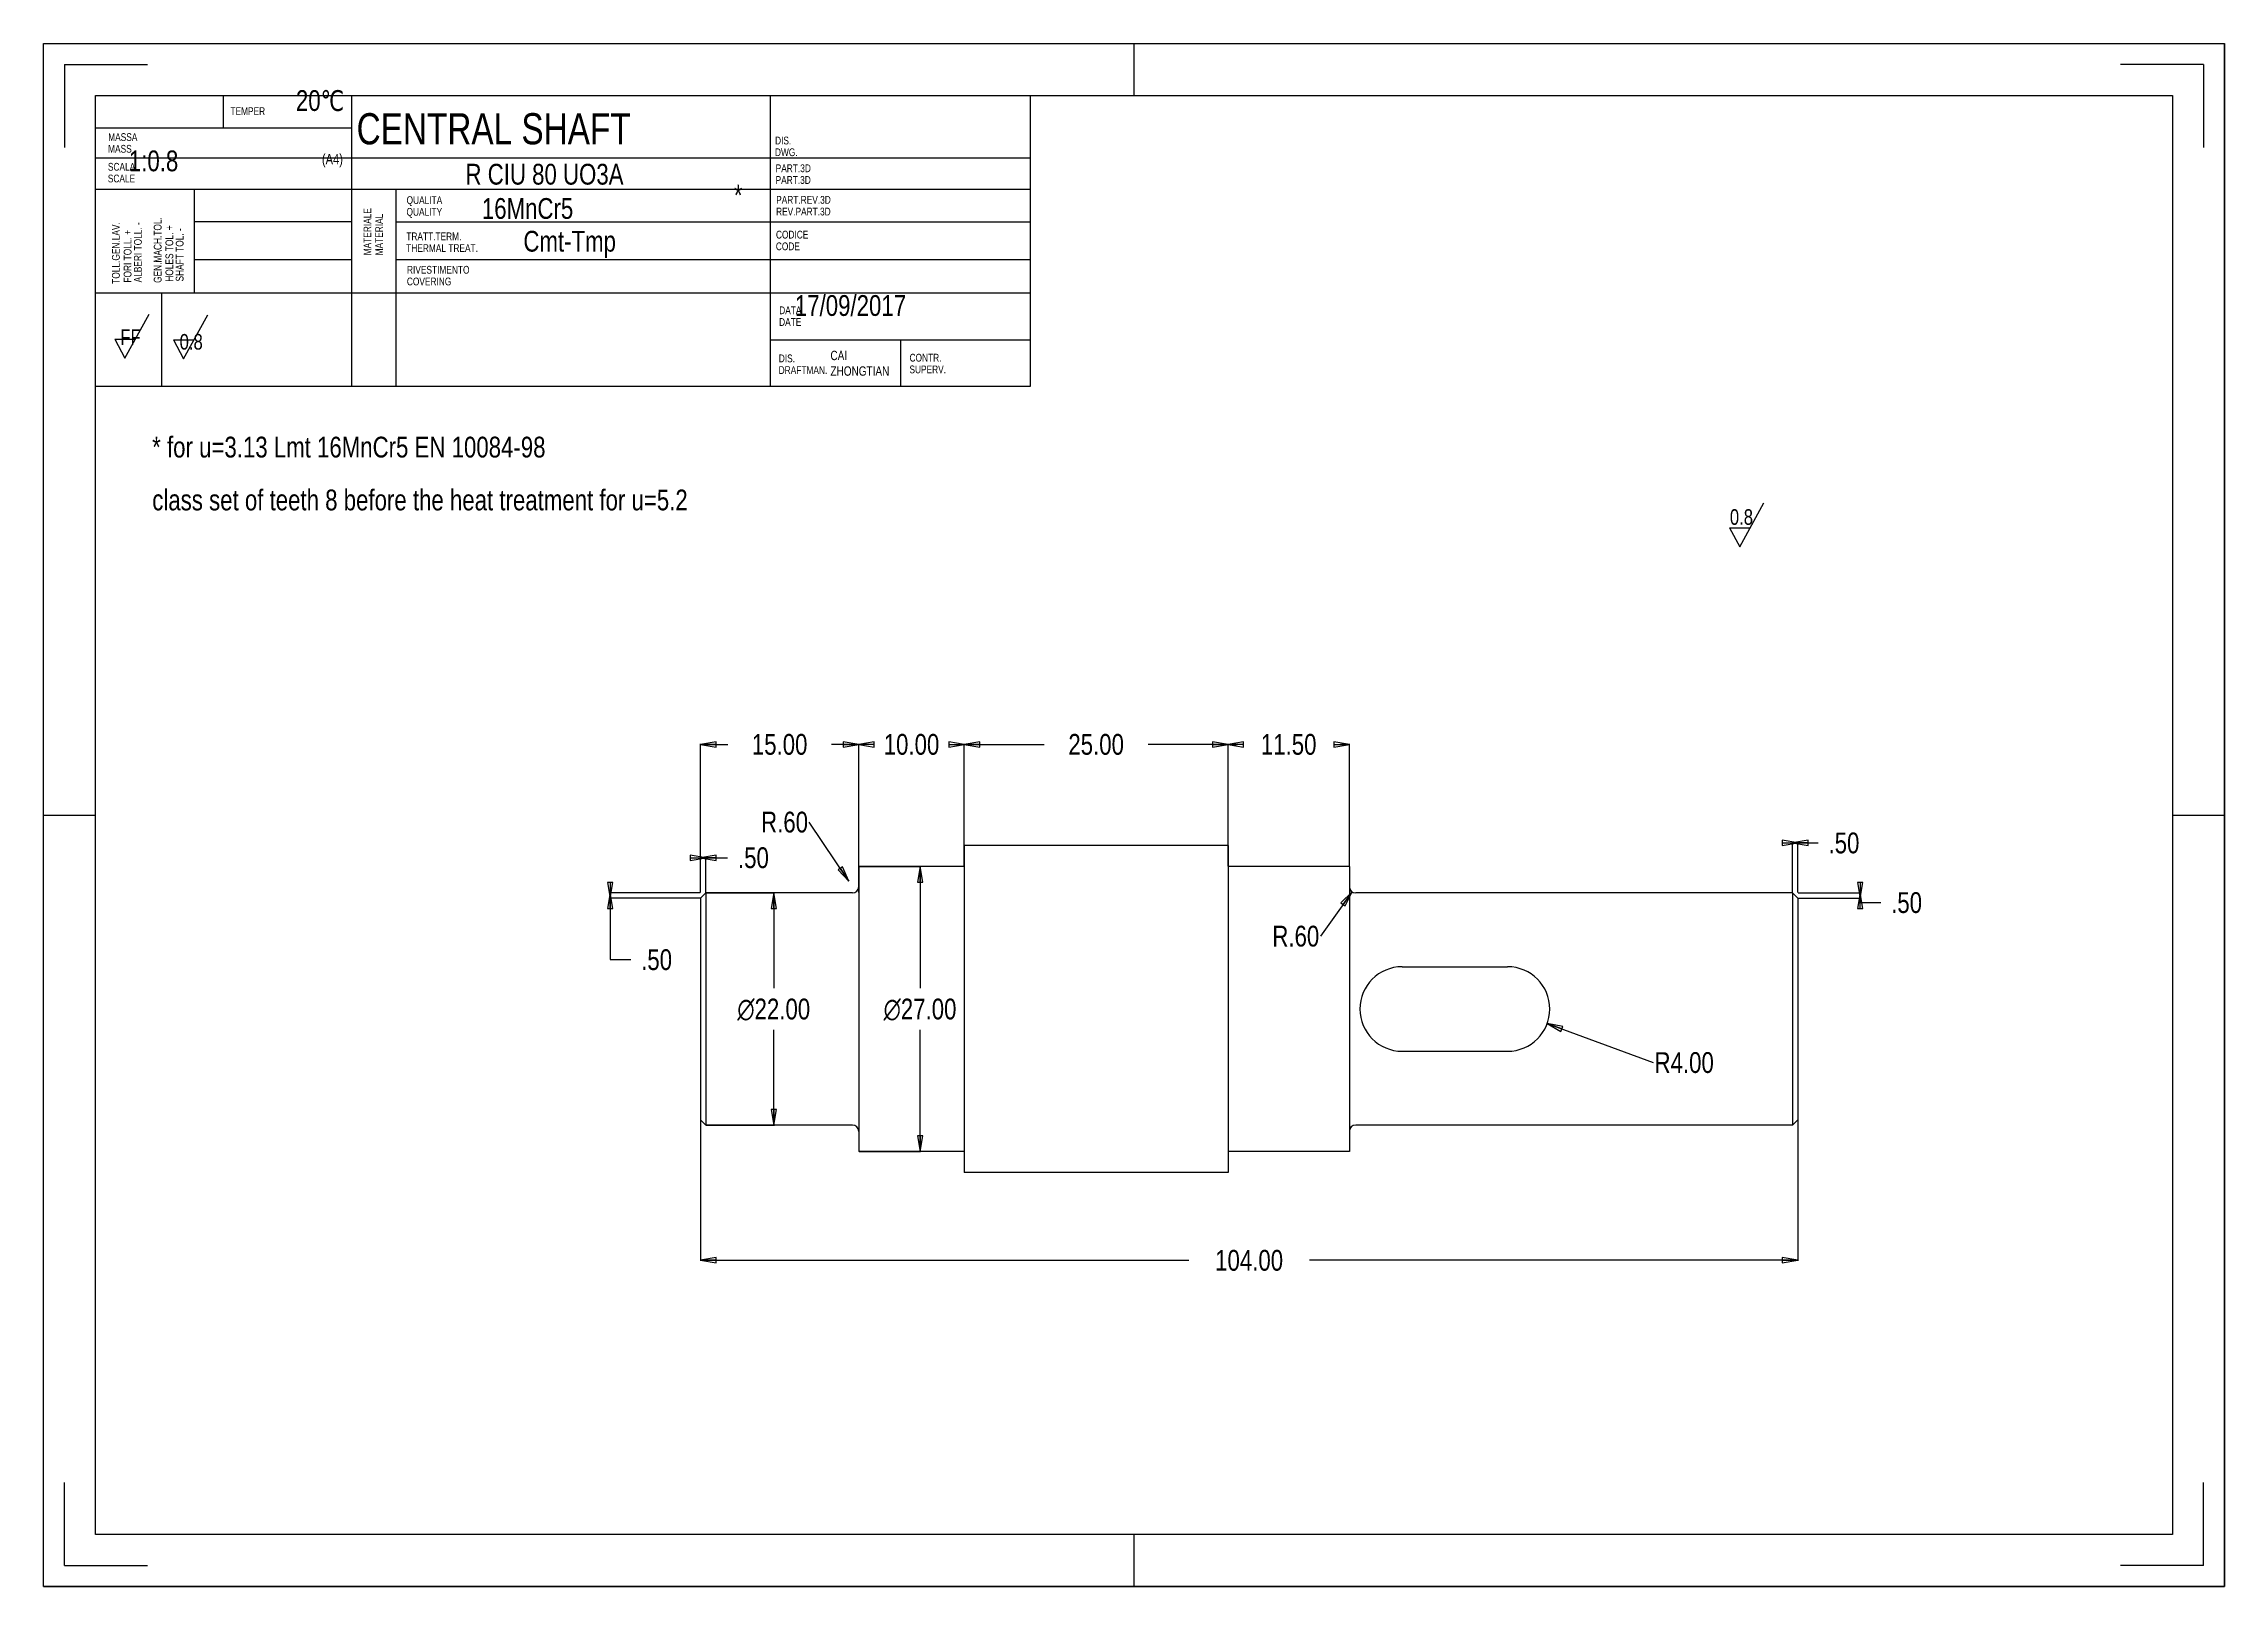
# Model space of a CAD drawing. Header units: millimetres. Extents: x 0 to 420, y 0 to 297.
import ezdxf

# ---------------------------------------------------------------- set-up
doc = ezdxf.new("R2010")
doc.units = ezdxf.units.MM
doc.header["$LTSCALE"] = 23.1
doc.layers.get('0').update_dxf_attribs({"linetype": 'CONTINUOUS'})
doc.layers.add('02___PRT_ALL_AXES', color=7, linetype='CONTINUOUS')
doc.layers.add('____', color=7, linetype='CONTINUOUS')
doc.styles.get("Standard").update_dxf_attribs({"font": 'txt', "width": 0.8})
doc.styles.add('TEXTSTYLE_1', font='gdt', dxfattribs={"width": 0.8})
doc.styles.add('TEXTSTYLE_2', font='txt', dxfattribs={"width": 0.8})
doc.dimstyles.new('DIMSTYLE_1', dxfattribs={"dimtxt": 4, "dimasz": 3, "dimexe": 0.125, "dimexo": 0.0625, "dimgap": 2, "dimtad": 0, "dimtih": 1, "dimtoh": 1, "dimlfac": 12.5, "dimdsep": 46, "dimtxsty": 'Standard', "dimblk": 'CLOSED', "dimblk1": 'CLOSED', "dimblk2": 'CLOSED', "dimcen": 0.09, "dimadec": 0, "dimazin": 0, "dimtfac": 1, "dimtofl": 0, "dimtmove": 0, "dimatfit": 3, "dimldrblk": 'CLOSED', "dimfxl": 1, "dimtolj": 1, "dimarcsym": 0})
doc.dimstyles.new('DIMSTYLE_2', dxfattribs={"dimtxt": 4, "dimasz": 3, "dimexe": 0.125, "dimexo": 0.0625, "dimtad": 0, "dimtih": 1, "dimtoh": 1, "dimlfac": 12.5, "dimdsep": 46, "dimtxsty": 'Standard', "dimblk": 'CLOSED', "dimblk1": 'CLOSED', "dimblk2": 'CLOSED', "dimcen": 0.09, "dimadec": 0, "dimazin": 0, "dimtfac": 1, "dimtofl": 0, "dimtmove": 0, "dimatfit": 3, "dimldrblk": 'CLOSED', "dimfxl": 1, "dimtolj": 1, "dimarcsym": 0})

# ---------------------------------------------------------------- blocks, each defined once
blk = doc.blocks.new('_CLOSED')
at = {"color": 0, "linetype": 'ByBlock'}
for p, q in [((0, 0), (-1, 0.17)), ((-1, 0.17), (-1, -0.17)), ((-1, -0.17), (0, 0)), ((-1, 0), (0, 0))]:
    blk.add_line(p, q, dxfattribs=at)
blk = doc.blocks.new('*D1')
at = {"color": 2, "linetype": 'Continuous', "transparency": 16777216}
for p, q in [((177.31, 142.68), (177.31, 162.22)), ((177.31, 162.1), (192.71, 162.1)), ((228.11, 162.1), (212.71, 162.1)), ((228.11, 142.68), (228.11, 162.22))]:
    blk.add_line(p, q, dxfattribs=at)
at = {"color": 2, "linetype": 'Continuous', "transparency": 16777216, "xscale": 3, "yscale": 3, "zscale": 3, "rotation": 180}
blk.add_blockref('_CLOSED', (177.31, 162.1), dxfattribs=at)
at = {"color": 2, "linetype": 'Continuous', "transparency": 16777216, "xscale": 3, "yscale": 3, "zscale": 3}
blk.add_blockref('_CLOSED', (228.11, 162.1), dxfattribs=at)
at = {"color": 2, "linetype": 'Continuous', "transparency": 16777216, "insert": (202.71, 164.1), "char_height": 4, "width": 16, "attachment_point": 2, "line_spacing_factor": 0.9}
blk.add_mtext('25.00', dxfattribs=at)
blk = doc.blocks.new('*D2')
at = {"color": 2, "linetype": 'Continuous', "transparency": 16777216}
blk.add_line((155.09, 135.74), (147.47, 147.14), dxfattribs=at)
at = {"color": 2, "linetype": 'Continuous', "transparency": 16777216, "xscale": 3, "yscale": 3, "zscale": 3, "rotation": 303.7579665164001}
blk.add_blockref('_CLOSED', (155.09, 135.74), dxfattribs=at)
at = {"color": 2, "linetype": 'Continuous', "transparency": 16777216, "insert": (147.22, 149.14), "char_height": 4, "width": 12.8, "attachment_point": 3, "line_spacing_factor": 0.9}
blk.add_mtext('R.60', dxfattribs=at)
blk = doc.blocks.new('*D3')
at = {"color": 2, "linetype": 'Continuous', "transparency": 16777216}
blk.add_line((251.99, 133.73), (245.93, 125.18), dxfattribs=at)
at = {"color": 2, "linetype": 'Continuous', "transparency": 16777216, "xscale": 3, "yscale": 3, "zscale": 3, "rotation": 54.63809603110001}
blk.add_blockref('_CLOSED', (251.99, 133.73), dxfattribs=at)
at = {"color": 2, "linetype": 'Continuous', "transparency": 16777216, "insert": (245.68, 127.18), "char_height": 4, "width": 12.8, "attachment_point": 3, "line_spacing_factor": 0.9}
blk.add_mtext('R.60', dxfattribs=at)
blk = doc.blocks.new('*D4')
at = {"color": 2, "linetype": 'Continuous', "transparency": 16777216}
for p, q in [((156.99, 138.65), (156.99, 162.22)), ((156.99, 162.1), (157.15, 162.1)), ((177.31, 162.1), (177.15, 162.1)), ((177.31, 138.65), (177.31, 162.22))]:
    blk.add_line(p, q, dxfattribs=at)
at = {"color": 2, "linetype": 'Continuous', "transparency": 16777216, "xscale": 3, "yscale": 3, "zscale": 3, "rotation": 180}
blk.add_blockref('_CLOSED', (156.99, 162.1), dxfattribs=at)
at = {"color": 2, "linetype": 'Continuous', "transparency": 16777216, "xscale": 3, "yscale": 3, "zscale": 3}
blk.add_blockref('_CLOSED', (177.31, 162.1), dxfattribs=at)
at = {"color": 2, "linetype": 'Continuous', "transparency": 16777216, "insert": (167.15, 164.1), "char_height": 4, "width": 16, "attachment_point": 2, "line_spacing_factor": 0.9}
blk.add_mtext('10.00', dxfattribs=at)
blk = doc.blocks.new('*D5')
at = {"color": 2, "linetype": 'Continuous', "transparency": 16777216}
for p, q in [((228.11, 138.65), (228.11, 162.22)), ((228.11, 162.1), (229.79, 162.1)), ((251.48, 162.1), (249.79, 162.1)), ((251.48, 138.65), (251.48, 162.22))]:
    blk.add_line(p, q, dxfattribs=at)
at = {"color": 2, "linetype": 'Continuous', "transparency": 16777216, "xscale": 3, "yscale": 3, "zscale": 3, "rotation": 180}
blk.add_blockref('_CLOSED', (228.11, 162.1), dxfattribs=at)
at = {"color": 2, "linetype": 'Continuous', "transparency": 16777216, "xscale": 3, "yscale": 3, "zscale": 3}
blk.add_blockref('_CLOSED', (251.48, 162.1), dxfattribs=at)
at = {"color": 2, "linetype": 'Continuous', "transparency": 16777216, "insert": (239.79, 164.1), "char_height": 4, "width": 16, "attachment_point": 2, "line_spacing_factor": 0.9}
blk.add_mtext('11.50', dxfattribs=at)
blk = doc.blocks.new('*D6')
at = {"color": 2, "linetype": 'Continuous', "transparency": 16777216}
for p, q in [((126.51, 133.57), (126.51, 140.41)), ((126.51, 140.28), (127.02, 140.28)), ((127.53, 140.28), (127.02, 140.28)), ((127.02, 140.28), (131.73, 140.28)), ((127.53, 133.57), (127.53, 140.41))]:
    blk.add_line(p, q, dxfattribs=at)
at = {"color": 2, "linetype": 'Continuous', "transparency": 16777216, "xscale": 3, "yscale": 3, "zscale": 3}
blk.add_blockref('_CLOSED', (127.53, 140.28), dxfattribs=at)
at = {"color": 2, "linetype": 'Continuous', "transparency": 16777216, "xscale": 3, "yscale": 3, "zscale": 3, "rotation": 180}
blk.add_blockref('_CLOSED', (126.51, 140.28), dxfattribs=at)
at = {"color": 2, "linetype": 'Continuous', "transparency": 16777216, "insert": (133.73, 142.28), "char_height": 4, "width": 9.6, "attachment_point": 1, "line_spacing_factor": 0.9}
blk.add_mtext('.50', dxfattribs=at)
blk = doc.blocks.new('*D7')
at = {"color": 2, "linetype": 'Continuous', "transparency": 16777216}
for p, q in [((126.45, 133.5), (108.99, 133.5)), ((126.45, 132.49), (108.99, 132.49)), ((109.11, 133.5), (109.11, 133)), ((109.11, 132.49), (109.11, 133)), ((109.11, 133), (109.11, 120.65)), ((109.11, 120.65), (113.08, 120.65))]:
    blk.add_line(p, q, dxfattribs=at)
at = {"color": 2, "linetype": 'Continuous', "transparency": 16777216, "xscale": 3, "yscale": 3, "zscale": 3}
for p, rotation in [((109.11, 132.49), 270), ((109.11, 133.5), 90)]:
    blk.add_blockref('_CLOSED', p, dxfattribs=dict(at, rotation=rotation))
at = {"color": 2, "linetype": 'Continuous', "transparency": 16777216, "insert": (115.08, 122.65), "char_height": 4, "width": 9.6, "attachment_point": 1, "line_spacing_factor": 0.9}
blk.add_mtext('.50', dxfattribs=at)
blk = doc.blocks.new('*D8')
at = {"color": 2, "linetype": 'Continuous', "transparency": 16777216}
for p, q in [((336.82, 133.57), (336.82, 143.24)), ((336.82, 143.12), (337.33, 143.12)), ((337.84, 143.12), (337.33, 143.12)), ((337.33, 143.12), (341.76, 143.12)), ((337.84, 133.57), (337.84, 143.24))]:
    blk.add_line(p, q, dxfattribs=at)
at = {"color": 2, "linetype": 'Continuous', "transparency": 16777216, "xscale": 3, "yscale": 3, "zscale": 3}
blk.add_blockref('_CLOSED', (337.84, 143.12), dxfattribs=at)
at = {"color": 2, "linetype": 'Continuous', "transparency": 16777216, "xscale": 3, "yscale": 3, "zscale": 3, "rotation": 180}
blk.add_blockref('_CLOSED', (336.82, 143.12), dxfattribs=at)
at = {"color": 2, "linetype": 'Continuous', "transparency": 16777216, "insert": (343.76, 145.12), "char_height": 4, "width": 9.6, "attachment_point": 1, "line_spacing_factor": 0.9}
blk.add_mtext('.50', dxfattribs=at)
blk = doc.blocks.new('*D9')
at = {"color": 2, "linetype": 'Continuous', "transparency": 16777216}
for p, q in [((337.9, 133.5), (349.97, 133.5)), ((337.9, 132.49), (349.97, 132.49)), ((349.85, 133.5), (349.85, 133)), ((349.85, 132.49), (349.85, 133)), ((349.85, 133), (349.85, 131.64)), ((349.85, 131.64), (353.82, 131.64))]:
    blk.add_line(p, q, dxfattribs=at)
at = {"color": 2, "linetype": 'Continuous', "transparency": 16777216, "xscale": 3, "yscale": 3, "zscale": 3}
for p, rotation in [((349.85, 132.49), 270), ((349.85, 133.5), 90)]:
    blk.add_blockref('_CLOSED', p, dxfattribs=dict(at, rotation=rotation))
at = {"color": 2, "linetype": 'Continuous', "transparency": 16777216, "insert": (355.82, 133.64), "char_height": 4, "width": 9.6, "attachment_point": 1, "line_spacing_factor": 0.9}
blk.add_mtext('.50', dxfattribs=at)
blk = doc.blocks.new('*D10')
at = {"color": 2, "linetype": 'Continuous', "transparency": 16777216}
for p, q in [((126.51, 111.09), (126.51, 62.65)), ((337.84, 111.09), (337.84, 62.65)), ((126.51, 62.77), (220.57, 62.77)), ((337.84, 62.77), (243.77, 62.77))]:
    blk.add_line(p, q, dxfattribs=at)
at = {"color": 2, "linetype": 'Continuous', "transparency": 16777216, "xscale": 3, "yscale": 3, "zscale": 3, "rotation": 180}
blk.add_blockref('_CLOSED', (126.51, 62.77), dxfattribs=at)
at = {"color": 2, "linetype": 'Continuous', "transparency": 16777216, "xscale": 3, "yscale": 3, "zscale": 3}
blk.add_blockref('_CLOSED', (337.84, 62.77), dxfattribs=at)
at = {"color": 2, "linetype": 'Continuous', "transparency": 16777216, "insert": (232.17, 64.77), "char_height": 4, "width": 19.2, "attachment_point": 2, "line_spacing_factor": 0.9}
blk.add_mtext('104.00', dxfattribs=at)
blk = doc.blocks.new('*D11')
at = {"color": 2, "linetype": 'Continuous', "transparency": 16777216}
for p, q in [((126.51, 133.57), (126.51, 162.22)), ((126.51, 162.1), (131.75, 162.1)), ((156.99, 162.1), (151.75, 162.1)), ((156.99, 133.57), (156.99, 162.22))]:
    blk.add_line(p, q, dxfattribs=at)
at = {"color": 2, "linetype": 'Continuous', "transparency": 16777216, "xscale": 3, "yscale": 3, "zscale": 3, "rotation": 180}
blk.add_blockref('_CLOSED', (126.51, 162.1), dxfattribs=at)
at = {"color": 2, "linetype": 'Continuous', "transparency": 16777216, "xscale": 3, "yscale": 3, "zscale": 3}
blk.add_blockref('_CLOSED', (156.99, 162.1), dxfattribs=at)
at = {"color": 2, "linetype": 'Continuous', "transparency": 16777216, "insert": (141.75, 164.1), "char_height": 4, "width": 16, "attachment_point": 2, "line_spacing_factor": 0.9}
blk.add_mtext('15.00', dxfattribs=at)
blk = doc.blocks.new('*D12')
at = {"color": 2, "linetype": 'Continuous', "transparency": 16777216}
blk.add_line((289.59, 108.35), (310, 100.84), dxfattribs=at)
at = {"color": 2, "linetype": 'Continuous', "transparency": 16777216, "xscale": 3, "yscale": 3, "zscale": 3, "rotation": 159.8125347766}
blk.add_blockref('_CLOSED', (289.59, 108.35), dxfattribs=at)
at = {"color": 2, "linetype": 'Continuous', "transparency": 16777216, "insert": (310.25, 102.84), "char_height": 4, "width": 16, "attachment_point": 1, "line_spacing_factor": 0.9}
blk.add_mtext('R4.00', dxfattribs=at)
blk = doc.blocks.new('*D13')
at = {"color": 2, "linetype": 'Continuous', "transparency": 16777216}
for p, q in [((127.59, 133.5), (140.74, 133.5)), ((140.62, 133.5), (140.62, 115.15)), ((140.62, 88.8), (140.62, 107.15)), ((127.59, 88.8), (140.74, 88.8))]:
    blk.add_line(p, q, dxfattribs=at)
at = {"color": 2, "linetype": 'Continuous', "transparency": 16777216, "xscale": 3, "yscale": 3, "zscale": 3}
for p, rotation in [((140.62, 133.5), 90), ((140.62, 88.8), 270)]:
    blk.add_blockref('_CLOSED', p, dxfattribs=dict(at, rotation=rotation))
at = {"color": 2, "linetype": 'Continuous', "transparency": 16777216, "insert": (140.62, 113.15), "char_height": 4, "width": 21.3333, "attachment_point": 2, "line_spacing_factor": 0.9, "style": 'TEXTSTYLE_1'}
blk.add_mtext('{\\Fgdt;n}\\Ftxt;22.00', dxfattribs=at)
blk = doc.blocks.new('*D14')
at = {"color": 2, "linetype": 'Continuous', "transparency": 16777216}
for p, q in [((157.05, 138.58), (168.91, 138.58)), ((168.79, 138.58), (168.79, 115.15)), ((168.79, 83.72), (168.79, 107.15)), ((157.05, 83.72), (168.91, 83.72))]:
    blk.add_line(p, q, dxfattribs=at)
at = {"color": 2, "linetype": 'Continuous', "transparency": 16777216, "xscale": 3, "yscale": 3, "zscale": 3}
for p, rotation in [((168.79, 138.58), 90), ((168.79, 83.72), 270)]:
    blk.add_blockref('_CLOSED', p, dxfattribs=dict(at, rotation=rotation))
at = {"color": 2, "linetype": 'Continuous', "transparency": 16777216, "insert": (168.79, 113.15), "char_height": 4, "width": 21.3333, "attachment_point": 2, "line_spacing_factor": 0.9, "style": 'TEXTSTYLE_1'}
blk.add_mtext('{\\Fgdt;n}\\Ftxt;27.00', dxfattribs=at)

msp = doc.modelspace()

# ---------------------------------------------------------------- linework, layer by layer
at = {"color": 7, "linetype": 'Continuous'}
for p, q in [((0, 0), (0, 297)), ((0, 297), (420, 297)), ((420, 0), (420, 297)), ((10, 231), (10, 287)), ((10, 287), (190, 287)), ((34.66205, 280.69957), (34.66205, 287)), ((59.3241, 287), (59.3241, 231)), ((140, 231), (140, 287)), ((190, 287), (190, 231)), ((354, 287), (410, 287)), ((410, 287), (410, 107)), ((59.3241, 280.69957), (10, 280.69957)), ((190, 274.9558), (10, 274.9558)), ((10, 269), (190, 269)), ((29.0813, 249), (29.0813, 269)), ((67.85351, 269), (67.85351, 231)), ((59.3241, 262.71226), (29.0813, 262.71226)), ((67.85351, 262.71226), (190, 262.71226)), ((59.3241, 255.37791), (29.0813, 255.37791)), ((190, 255.37791), (67.85351, 255.37791)), ((10, 249), (190, 249)), ((22.70984, 249), (22.70984, 231)), ((15.64914, 236.42957), (20.29686, 244.89003)), ((26.9663, 236.34486), (31.61402, 244.80532)), ((13.6945, 240.07408), (15.64914, 236.42957)), ((13.6945, 240.07408), (17.65124, 240.07408)), ((25.01165, 239.98937), (26.9663, 236.34486)), ((25.01165, 239.98937), (28.96839, 239.98937)), ((140, 240), (190, 240)), ((165, 240), (165, 231)), ((190, 231), (10, 231)), ((326.65954, 200.13242), (331.30726, 208.59288)), ((324.70489, 203.77692), (328.66164, 203.77692)), ((324.70489, 203.77692), (326.65954, 200.13242)), ((261.63896, 119.27996), (281.95896, 119.27996)), ((261.63896, 103.02396), (281.95896, 103.02396)), ((0, 0), (420, 0))]:
    msp.add_line(p, q, dxfattribs=at)
for centre, start, end in [((261.63896, 111.15196), 90, 270), ((281.95896, 111.15196), 270, 90)]:
    msp.add_arc(centre, 8.128, start, end, dxfattribs=at)
at = {"layer": '02___PRT_ALL_AXES', "color": 7, "linetype": 'Continuous'}
for p, q in [((177.31096, 142.61748), (177.31096, 79.68644)), ((228.11096, 142.61748), (177.31096, 142.61748)), ((228.11096, 142.61748), (228.11096, 79.68644)), ((156.99096, 138.58396), (156.99096, 83.71996)), ((177.31096, 138.58396), (156.99096, 138.58396)), ((251.47896, 138.58396), (228.11096, 138.58396)), ((251.47896, 138.58396), (251.47896, 83.71996)), ((127.52696, 133.50396), (126.51096, 132.48796)), ((126.51096, 132.48796), (126.51096, 89.81596)), ((127.52696, 133.50396), (127.52696, 88.79996)), ((155.77176, 133.50396), (127.52696, 133.50396)), ((336.82296, 133.50396), (252.69816, 133.50396)), ((337.83896, 132.48796), (336.82296, 133.50396)), ((336.82296, 133.50396), (336.82296, 88.79996)), ((337.83896, 132.48796), (337.83896, 89.81596)), ((127.52696, 88.79996), (126.51096, 89.81596)), ((155.77176, 88.79996), (127.52696, 88.79996)), ((336.82296, 88.79996), (252.69816, 88.79996)), ((337.83896, 89.81596), (336.82296, 88.79996)), ((177.31096, 83.71996), (156.99096, 83.71996)), ((251.47896, 83.71996), (228.11096, 83.71996)), ((228.11096, 79.68644), (177.31096, 79.68644))]:
    msp.add_line(p, q, dxfattribs=at)
for centre, start, end in [((155.77176, 134.72316), 270, 360), ((252.69816, 134.72316), 180, 270), ((155.77176, 87.58076), 0, 90), ((252.69816, 87.58076), 90, 180)]:
    msp.add_arc(centre, 1.2192, start, end, dxfattribs=at)
at = {"layer": '____', "color": 7, "linetype": 'Continuous'}
for p, q in [((0, 0), (0, 297)), ((0, 297), (420, 297)), ((210, 287), (210, 297)), ((420, 297), (420, 0)), ((4, 293), (4, 277)), ((4, 293), (20, 293)), ((416, 293), (400, 293)), ((416, 293), (416, 277)), ((10, 10), (10, 287)), ((10, 287), (410, 287)), ((410, 287), (410, 10)), ((0, 148.5), (10, 148.5)), ((410, 148.5), (420, 148.5)), ((4, 4), (4, 20)), ((416, 4), (416, 20)), ((410, 10), (10, 10)), ((210, 0), (210, 10)), ((420, 0), (0, 0)), ((4, 4), (20, 4)), ((416, 4), (400, 4))]:
    msp.add_line(p, q, dxfattribs=at)

# ---------------------------------------------------------------- texts
at = {"color": 7, "linetype": 'Continuous', "char_height": 1.5, "attachment_point": 1}
for s, insert, width in [('TEMPER', (35.9807, 284.74653), 7.2), ('MASS', (12.41972, 277.5032), 4.8), ('MASSA', (12.43891, 279.75714), 6), ('DIS.', (140.8696, 279.0956), 4.8), ('SCALA', (12.38591, 274.04011), 6), ('DWG.', (140.85041, 276.84167), 4.8), ('PART.3D', (140.99251, 273.75403), 8.4), ('SCALE', (12.36672, 271.78618), 6), ('PART.3D', (140.97332, 271.5001), 8.4), ('QUALITY', (69.88831, 265.36729), 8.4), ('QUALITA', (69.9075, 267.62122), 8.4), ('REV.PART.3D', (141.06382, 265.42313), 13.2), ('PART.REV.3D', (141.08301, 267.67706), 13.2), ('TRATT.TERM.', (69.85287, 260.64596), 13.2), ('CODICE', (141.04282, 260.982), 7.2), ('THERMAL TREAT.', (69.83368, 258.39203), 16.8), ('CODE', (141.02363, 258.72807), 4.8), ('RIVESTIMENTO', (69.98184, 254.2136), 14.4), ('COVERING', (69.96265, 251.95967), 9.6), ('DATE', (141.64941, 244.1605), 4.8), ('DATA', (141.6686, 246.41443), 4.8), ('DIS.', (141.58615, 237.15492), 4.8), ('CONTR.', (166.77141, 237.28744), 7.2), ('DRAFTMAN.', (141.56696, 234.90099), 10.8), ('SUPERV.', (166.75222, 235.03351), 8.4)]:
    msp.add_mtext(s, dxfattribs=dict(at, insert=insert, width=width))
at = {"color": 7, "linetype": 'Continuous', "char_height": 1.5, "attachment_point": 1, "rotation": 90}
for s, insert, width in [('MATERIALE', (61.61365, 256.24787), 10.8), ('TOLL.GEN.LAV.', (13.1669, 250.76416), 15.6), ('FORI TOLL. +', (15.42083, 250.99876), 14.4), ('ALBERI TOLL. -', (17.4033, 251.03618), 16.8), ('GEN.MACH.TOL.', (21.21219, 250.93545), 15.6), ('HOLES TOL. +', (23.46612, 251.17005), 14.4), ('SHAFT TOL. -', (25.44859, 251.20747), 14.4), ('MATERIAL', (63.86758, 256.22868), 9.6)]:
    msp.add_mtext(s, dxfattribs=dict(at, insert=insert, width=width))
at = {"color": 7, "linetype": 'Continuous', "char_height": 3, "attachment_point": 1, "line_spacing_factor": 0.9, "style": 'TEXTSTYLE_2'}
for s, insert, width in [('FF', (14.76646, 241.99839), 7.2857143), ('0.8', (26.19519, 241.09512), 10.5)]:
    msp.add_mtext(s, dxfattribs=dict(at, insert=insert, width=width))
at = {"color": 7, "linetype": 'Continuous', "insert": (324.76007, 207.36506), "char_height": 3, "width": 7.2, "attachment_point": 1, "line_spacing_factor": 0.9}
msp.add_mtext('0.8', dxfattribs=at)
at = {"layer": '____', "color": 7, "linetype": 'Continuous', "attachment_point": 1}
for s, insert, char_height, width in [('    \\H4.00002;20℃', (41.45867, 288.04206), 6, 43.200072), ('  \\H4.00002;1:0.8', (12.85013, 276.42852), 6, 32.8286636), ('    \\H1.99998;(A4)', (46.4687, 275.7698), 6, 25.599936), ('    \\H4.00002;*', (125.80678, 269.82571), 6, 22.400016), ('    Cmt-Tmp', (87.64664, 260.95973), 4, 35.2), ('  \\H4.0;17/09/2017', (141.1185, 248.58333), 6, 58.6857143)]:
    msp.add_mtext(s, dxfattribs=dict(at, insert=insert, char_height=char_height, width=width))
at = {"layer": '____', "color": 7, "linetype": 'Continuous', "attachment_point": 1, "style": 'TEXTSTYLE_2'}
for s, insert, char_height, width in [('    CENTRAL SHAFT', (53.14636, 283.61259), 6, 122.3571429), ('R CIU 80 UO3A', (81.24586, 273.86233), 4, 61.8571429), ('CAI \\PZHONGTIAN', (151.53821, 237.86656), 1.8, 19.0928571)]:
    msp.add_mtext(s, dxfattribs=dict(at, insert=insert, char_height=char_height, width=width))
at = {"layer": '____', "color": 7, "linetype": 'Continuous', "attachment_point": 1, "line_spacing_factor": 0.9, "style": 'TEXTSTYLE_2'}
for s, insert, char_height, width in [('   16MnCr5 ', (80.83555, 267.26452), 4, 50.7142857), ('* for u=3.13 Lmt 16MnCr5 EN 10084-98', (20.9019, 221.32846), 4.00002, 157.5722164), ('class set of teeth 8 before the heat treatment for u=5.2', (20.92716, 211.1477), 4.00002, 233.1440229)]:
    msp.add_mtext(s, dxfattribs=dict(at, insert=insert, char_height=char_height, width=width))

# ---------------------------------------------------------------- dimensions: what is measured, and where the dimension line sits
at = {"color": 2, "linetype": 'Continuous'}
for base, p1, p2, picture, middle in [((156.99096, 162.09556), (126.51096, 133.50396), (156.99096, 133.50396), '*D11', (142.15096, 162.09556)), ((177.31096, 162.09556), (156.99096, 138.58396), (177.31096, 138.58396), '*D4', (167.55096, 162.09556)), ((228.11096, 162.09556), (177.31096, 142.61748), (228.11096, 142.61748), '*D1', (202.71096, 162.09556)), ((251.47896, 162.09556), (228.11096, 138.58396), (251.47896, 138.58396), '*D5', (240.19496, 162.09556)), ((337.83896, 143.11748), (336.82296, 133.50396), (337.83896, 133.50396), '*D8', (348.8626, 143.11748)), ((127.52696, 140.28026), (126.51096, 133.50396), (127.52696, 133.50396), '*D6', (138.83495, 140.28026)), ((337.83896, 62.77413), (126.51096, 111.15196), (337.83896, 111.15196), '*D10', (232.57495, 62.77413))]:
    dim = msp.add_linear_dim(base=base, p1=p1, p2=p2, dimstyle='DIMSTYLE_1', dxfattribs=at)
    dim.commit()
    dim.dimension.update_dxf_attribs({"geometry": picture, "text_midpoint": middle, "dimtype": 160})
for center, mpoint, picture, middle in [((155.77176, 134.72316), (155.09427, 135.73679), '*D2', (140.82129, 147.14195)), ((252.69816, 134.72316), (251.99256, 133.72888), '*D3', (239.27753, 125.18253)), ((281.95896, 111.15196), (289.58764, 108.34704), '*D12', (318.24809, 100.84253))]:
    dim = msp.add_radius_dim(center=center, mpoint=mpoint, text='R<>', dimstyle='DIMSTYLE_2', override={"dimpost": '<>'}, dxfattribs=at)
    dim.commit()
    dim.dimension.update_dxf_attribs({"geometry": picture, "text_midpoint": middle, "dimtype": 164})
for base, p1, p2, angle, picture, middle in [((109.11267, 133.50396), (126.51096, 132.48796), (126.51096, 133.50396), 90, '*D7', (120.18018, 120.64721)), ((349.84821, 132.48796), (337.83896, 133.50396), (337.83896, 132.48796), 270, '*D9', (360.91572, 131.64192))]:
    dim = msp.add_linear_dim(base=base, p1=p1, p2=p2, angle=angle, dimstyle='DIMSTYLE_1', dxfattribs=at)
    dim.commit()
    dim.dimension.update_dxf_attribs({"geometry": picture, "text_midpoint": middle, "dimtype": 160})
for base, p1, p2, picture, middle in [((168.78547, 83.71996), (156.99096, 138.58396), (156.99096, 83.71996), '*D14', (168.78547, 111.15196)), ((140.61628, 88.79996), (127.52696, 133.50396), (127.52696, 88.79996), '*D13', (140.61628, 111.15196))]:
    dim = msp.add_linear_dim(base=base, p1=p1, p2=p2, angle=270, text='%%c<>', dimstyle='DIMSTYLE_1', dxfattribs=at)
    dim.commit()
    dim.dimension.update_dxf_attribs({"geometry": picture, "text_midpoint": middle, "dimtype": 160})

doc.saveas('drawing.dxf')
